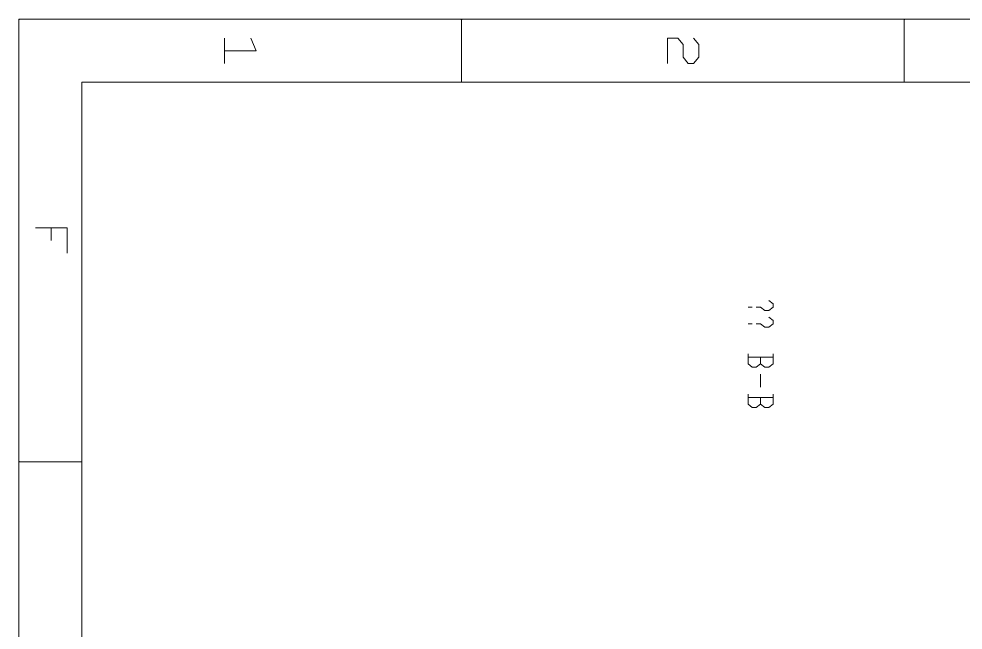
# Model space of a CAD drawing. Header units: millimetres. Extents: x 0 to 204, y 0 to 288.
# Drawn here: x 0 to 102.3, y 221.7 to 288 of the extents above; entities that cross this region are included whole.
import ezdxf

# ---------------------------------------------------------------- set-up
doc = ezdxf.new("R2010")
doc.units = ezdxf.units.MM

msp = doc.modelspace()

# ---------------------------------------------------------------- hatches: boundary and pattern name
h = msp.add_hatch(color=0)
h.dxf.hatch_style = 2
h.paths.add_polyline_path([(0, 287.951333), (0.105833, 287.951333), (0.105833, 287.930167), (0.084667, 287.8455), (0, 287.824333)])
h = msp.add_hatch(color=0)
h.dxf.hatch_style = 2
h.paths.add_polyline_path([(48.090667, 287.951333), (48.090667, 287.930167), (48.0695, 287.8455), (47.984833, 287.824333), (47.900167, 287.8455), (47.879, 287.930167), (47.879, 287.951333)])
h = msp.add_hatch(color=0)
h.dxf.hatch_style = 2
h.paths.add_polyline_path([(96.0755, 287.951333), (96.0755, 287.930167), (96.054333, 287.8455), (95.969667, 287.824333), (95.885, 287.8455), (95.863833, 287.930167), (95.863833, 287.951333)])
h = msp.add_hatch(color=0)
h.dxf.hatch_style = 2
h.paths.add_polyline_path([(0, 240.051167), (0.084667, 240.03), (0.105833, 239.945333), (0.084667, 239.860667), (0, 239.8395)])

# ---------------------------------------------------------------- linework, layer by layer
at = {"color": 0, "lineweight": 0}
for points in [[(0, 287.930167), (203.581, 287.930167)], [(0, 287.930167), (0, 0)], [(0, 287.930167), (203.581, 287.930167)], [(0, 0), (0, 287.930167)], [(0, 287.930167), (0.021167, 287.930167)], [(47.984833, 287.930167), (47.984833, 281.093333)], [(95.969667, 287.930167), (95.969667, 281.093333)], [(25.146, 285.855833), (25.7175, 284.48), (22.2885, 284.48)], [(22.2885, 285.855833), (22.2885, 283.104167)], [(73.130833, 285.855833), (73.702333, 285.157333), (73.702333, 283.802667), (73.130833, 283.104167), (72.559333, 283.104167), (71.987833, 283.802667), (71.987833, 285.157333), (71.4375, 285.855833), (70.2945, 285.855833), (70.2945, 283.104167)], [(6.836833, 281.093333), (6.836833, 6.836833)], [(6.836833, 281.093333), (196.744167, 281.093333)], [(1.799167, 265.303), (5.228167, 265.303), (5.228167, 262.551333)], [(3.513667, 265.303), (3.513667, 263.927167)], [(81.301167, 257.429), (81.745667, 257.069167), (81.745667, 256.709333), (81.301167, 256.3495), (80.8355, 256.3495), (80.391, 256.709333), (79.925333, 256.709333)], [(79.480833, 256.709333), (79.036333, 256.709333)], [(79.480833, 254.889), (79.036333, 254.889)], [(81.301167, 255.629833), (81.745667, 255.248833), (81.745667, 254.889), (81.301167, 254.529167), (80.8355, 254.529167), (80.391, 254.889), (79.925333, 254.889)], [(79.036333, 251.629333), (79.036333, 250.549833), (79.480833, 250.19), (79.925333, 250.19), (80.391, 250.549833), (80.391, 251.2695)], [(81.745667, 251.2695), (79.036333, 251.2695)], [(80.391, 250.549833), (80.8355, 250.19), (81.301167, 250.19), (81.745667, 250.549833), (81.745667, 251.629333)], [(80.391, 249.449167), (80.391, 248.009833)], [(79.036333, 247.269), (79.036333, 246.1895), (79.480833, 245.829667), (79.925333, 245.829667), (80.391, 246.1895), (80.391, 246.909167)], [(81.745667, 246.909167), (79.036333, 246.909167)], [(80.391, 246.1895), (80.8355, 245.829667), (81.301167, 245.829667), (81.745667, 246.1895), (81.745667, 247.269)], [(0, 239.945333), (6.836833, 239.945333)]]:
    msp.add_lwpolyline(points, dxfattribs=at)

doc.saveas('drawing.dxf')
